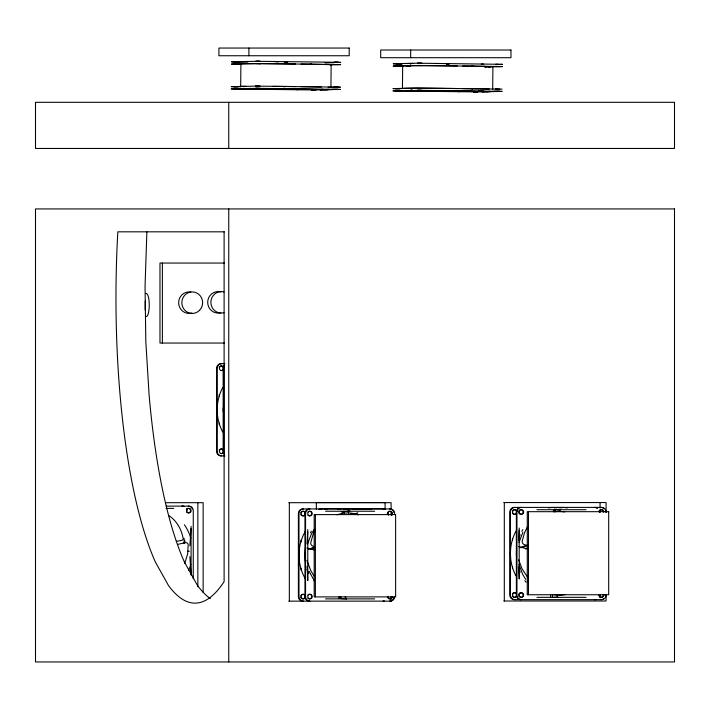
<?xml version="1.0" encoding="UTF-8"?>
<svg xmlns="http://www.w3.org/2000/svg" width="710" height="710" viewBox="0 0 710 710"><rect width="100%" height="100%" fill="white"/><g stroke="black" fill="none" stroke-linecap="round" stroke-linejoin="round"><path stroke-width="1.06" d="M240.681 86.442L240.903 63.873M272.596 89.105L274.229 89.442A104.876 1.047 0.6 0 0 287.896 89.407L261.697 88.972A67.592 0.674 0.6 0 0 245.349 88.679L243.423 88.324M243.423 88.643L244.95 88.386M277.814 89.096L278.382 89.495A67.592 0.674 0.6 0 1 290.798 89.451L308.096 89.362A104.876 1.047 0.6 0 1 324.985 89.673L326.538 89.709M293.612 88.413L293.097 88.83A67.592 0.674 0.6 0 1 280.681 88.874L263.383 88.963A104.876 1.047 0.6 0 1 246.485 88.652L244.95 88.59M299.185 88.484L297.25 88.883A104.876 1.047 0.6 0 0 283.583 88.919L309.782 89.353A67.592 0.674 0.6 0 0 326.13 89.637L328.064 89.655L328.064 89.087M330.922 87.365L331.144 64.805M402.668 65.835L402.446 88.404A45.138 0.453 0.6 0 1 402.934 88.351L406.014 88.271A45.138 0.453 0.6 0 1 445.818 88.395M434.369 90.658L434.369 91.395L435.993 91.404A104.876 1.047 0.6 0 0 449.652 91.368L423.453 90.933A67.592 0.674 0.6 0 0 407.105 90.64L405.179 90.454M405.179 90.605L406.706 90.454M439.579 91.27L440.138 91.457A67.592 0.674 0.6 0 1 452.563 91.412L469.86 91.324A104.876 1.047 0.6 0 1 486.749 91.634L488.294 91.67M455.367 90.587L454.861 90.791A67.592 0.674 0.6 0 1 442.436 90.836L425.139 90.924A104.876 1.047 0.6 0 1 408.25 90.614L406.706 90.552M460.95 90.516L459.006 90.844A104.876 1.047 0.6 0 0 445.347 90.88L471.547 91.315A67.592 0.674 0.6 0 0 487.894 91.599L489.829 91.315M492.687 89.327L492.909 66.767M191.061 528.462L189.863 545.839M307.749 531.763L307.066 543.816M519.161 530.228L518.664 540.31M146.872 231.824L145.053 286.423L145.807 341.386L149.1 394.938A305.256 79.005 90 0 0 184.405 562.027L197.327 585.209A305.256 79.005 90 0 0 210.337 598.539M223.277 407.762L223.162 409.643L223.153 368.277A4.615 4.455 -90 0 1 224.458 365.02M516.543 550.561L516.365 553.383L516.365 512.016A4.615 4.455 -90 0 1 520.821 507.401M219.221 424.784L219.346 423.009M301.013 570.059L301.138 568.284M512.434 568.524L512.549 566.74M145.16 309.95L145.248 300.969M348.219 511.395L348.583 513.144M339.14 598.583L339.078 596.693M559.799 509.904L559.995 511.608M550.552 597.039L550.49 595.149M552.345 597.039L552.282 595.149M307.545 544.082L311.424 533.911L314.281 529.261M518.966 542.547L522.897 532.251M184.635 563.518L187.644 554.111L188.185 544.907A3.026 2.618 -40.2 0 0 185.035 542.688L177.642 544.428M315.062 530.326L313.216 533.964L310.767 542.671A3.088 2.68 40.2 0 0 313.358 546.309M527.406 526.971L524.628 532.429L522.178 541.126A3.088 2.68 40.2 0 0 524.77 544.774L528.009 545.537M330.274 65.222L330.807 64.512M410.77 64.699L409.386 66.234M322.127 89.078L320.831 89.771M483.892 91.04L482.596 91.732M345.113 596.719L346.445 598.796L345.956 598.876M556.534 595.184L557.856 597.252L557.368 597.341M238.32 88.706L238.986 88.439M332.839 62.808L333.505 62.542M400.085 90.667L400.751 90.401M336.984 514.839C343.835 512.345 351.459 512.247 358.275 514.892M353.944 513.96L357.893 512.868M310.252 63.936L311.104 63.758M284.053 86.895L284.905 86.718M472.008 65.897L472.86 65.719M564.929 594.616L560.953 595.184A1.757 1.748 76.6 0 1 559.569 594.696M176.222 541.384L181.591 540.381A1.722 1.5 -44.6 0 0 183.091 538.251C181.458 529.225 176.577 520.59 168.767 515.558M333.718 62.507L325.366 62.666M412.963 63.412L406.555 63.518M256.816 88.493L250.168 89.149M418.572 90.454L411.933 91.111M553.702 511.821L559.267 511.298L564.707 511.874M495.775 64.237L498.562 64.255M502.041 89.14L495.438 89.069L497.08 89.105M284.328 62.072L285.89 62.072M327.035 89.691L328.064 89.655M488.799 91.652L489.82 91.617M242.341 86.345L241.178 86.389A45.138 0.453 0.6 0 0 240.903 86.496M481.3 64.113L483.421 64.06M273.501 88.555L275.613 88.501M435.257 90.516L437.378 90.463M238.01 61.726L247.701 61.477M325.029 62.755L340.685 62.356L333.931 62.285L336.212 62.285M330.585 64.867L340.658 64.61L258.023 63.536M399.774 63.687L402.676 63.616M500.089 64.379L502.44 64.317L416.85 63.199L393.18 63.776L397.644 63.847M487.868 66.944L491.169 66.864L489.341 66.9A45.138 0.453 0.6 0 1 484.761 66.935M492.349 66.829L502.423 66.571L495.669 66.5L497.95 66.5M237.743 88.803L250.941 88.413M330.363 87.436L340.436 87.179L333.744 87.108L335.963 87.108M320.254 89.868L333.452 89.469M399.499 90.765L412.696 90.374M482.01 91.83L495.207 91.43M242.421 86.345L244.249 86.309A45.138 0.453 0.6 0 1 245.873 86.292M224.36 231.824L117.842 231.824A305.256 79.005 90 0 0 155.375 562.027L168.297 585.209A305.256 79.005 90 0 0 224.112 581.614L224.112 231.824M224.44 263.055L159.981 263.055L159.981 343.045L224.44 343.045M224.937 363.662L221.05 363.662A4.615 4.455 -90 0 0 216.594 368.277L216.594 451.303A4.615 4.455 90 0 0 221.05 455.909L224.937 455.909M385.166 502.556L316.34 502.556L316.34 509.185M503.816 502.556L606.083 502.556L606.083 512.505M165.528 502.689L203.14 502.689L203.14 592.291M288.837 502.689L391.103 502.689L391.103 509.327M166.211 506.123L188.904 506.123A4.517 4.358 90 0 1 193.262 510.641L193.262 578.748M166.051 508.378L173.701 508.378M385.441 508.75L321.204 508.75A4.287 4.145 -90 0 0 318.905 509.478M536.946 509.709L586.078 509.709M554.261 509.709L559.906 509.94M347.749 510.898L349.923 510.898M325.535 511.244L374.667 511.244M350.935 513.587L356.97 513.587M187.573 551.253L189.33 551.253M553.481 597.252L557.856 597.252M536.946 597.341L586.078 597.341M346.445 598.796L340.906 598.645L340.871 596.693M325.535 598.876L374.667 598.876M503.816 600.997L606.083 600.997L606.083 594.359M288.837 601.139L391.103 601.139L391.103 596.711M234.566 86.655L233.412 86.655L237.921 86.709L231.185 86.647L258.129 86.079M337.01 89.416L338.173 89.407L333.656 89.362L340.409 89.433L311.557 89.921L313.199 89.957M396.304 90.871C392.568 90.889 403.821 90.969 397.44 90.88M258.546 63.589C263.925 63.581 251.349 63.474 257.961 63.581M257.189 88.351L231.149 88.892L237.903 88.963L235.614 88.963M418.953 90.312L417.249 90.312L498.899 91.315M314.37 89.975L316.065 89.966L313.847 89.921M258.049 61.282L255.76 61.282L337.41 62.276M257.987 61.326L260.268 61.326L258.626 61.282M336.149 62.329L338.439 62.329L337.339 62.303M286.139 62.107L287.701 62.098L284.373 62.072M235.951 61.841L233.661 61.841L234.761 61.868M235.889 61.885L238.169 61.885L231.433 61.823L258.369 61.264M447.646 64.033C442.96 64.024 452.589 64.069 447.895 64.069M497.887 66.545L500.177 66.545L499.077 66.518M397.689 66.057L395.399 66.057L396.499 66.092M397.627 66.101L399.908 66.101L393.171 66.039L422.006 65.542L420.364 65.506M335.901 87.153L338.191 87.153L255.511 86.096L260.029 86.141L258.387 86.105M257.774 88.351L255.547 88.315L337.143 89.353M257.712 88.404L260.002 88.404L258.36 88.359M235.676 88.919L233.386 88.919L234.486 88.945M258.351 63.518L231.398 64.069L241.267 64.237M420.107 65.48L417.498 65.497L499.148 66.492M257.215 88.324L258.103 88.333M418.98 90.285L419.867 90.294M313.456 89.984L314.344 89.993M475.221 91.945L502.174 91.395L495.491 91.333L499.929 91.368L498.828 91.341M397.707 63.802C404.052 63.927 392.976 63.731 396.517 63.829M313.784 89.966L234.415 88.972M397.378 90.924L392.923 90.862L421.767 90.365L420.125 90.321M396.446 63.856L401.949 63.927M234.69 61.894L247.896 62.063M396.428 66.11L403.031 66.199M396.198 88.679L400.609 88.732M234.442 86.718L241.045 86.797M396.18 90.933L477.83 91.927L473.384 91.892L474.963 91.918M396.278 88.652L395.177 88.617L399.686 88.67L392.95 88.608L417.329 88.022L499.884 89.105M435.532 63.438L437.644 63.554M273.767 61.477L278.293 61.947M483.146 91.137L478.62 90.676M459.823 91.723L455.296 91.262M298.058 89.762L293.532 89.3M348.495 511.475L343.241 511.333L344.332 513.117M552.762 594.554L557.953 595.166A3.088 3.062 90 0 0 559.569 594.82M471.777 89.007L472.629 89.203M528.267 549.247L518.903 546.567A1.757 1.562 39.2 0 0 518.424 546.505M314.779 550.188L307.492 548.111A1.757 1.562 39.2 0 0 307.013 548.04M494.337 91.182L494.994 91.412M400.351 63.758L401.629 64.379M412.492 90.347L411.205 89.726M332.582 89.22L333.238 89.451M238.595 61.797L239.252 62.027M554.652 509.798L555.753 511.582M341.386 511.253L342.548 513.117M485.525 66.651L486.039 67.335M525.693 579.333L522.835 574.674L518.966 564.503M314.281 580.869L309.205 571.319M314.086 576.103L310.643 570.352L307.004 560.376M553.33 510.384L553.96 511.582M518.655 559.764L522.054 568.808L527.495 577.061A3.088 2.946 0.4 0 0 528.089 577.629M189.863 556.667L191.061 574.053M307.066 566.314L307.749 578.366M184.955 542.724L184.769 540.248M518.664 566.74L519.161 576.822M512.434 538.526L512.549 540.31M301.013 540.061L301.138 541.845M219.221 394.787L219.346 396.57M516.543 556.489L516.365 553.667L516.365 595.033A4.615 4.455 -90 0 0 520.821 599.648M223.277 411.809L223.162 409.936L223.153 451.303A4.615 4.455 90 0 0 224.458 454.56M519.17 577.612L519.188 579.005L519.188 528.045M307.758 579.156L307.776 580.54L307.776 529.58M600.057 502.556L600.057 508.085M600.057 510.295L600.057 512.505M600.057 594.359L600.057 597.678M528.453 511.688L528.453 594.749M504.304 502.556L504.304 600.997M410.664 50.011L410.664 57.705M391.103 511.537L391.103 514.856M385.086 502.689L385.086 509.327M315.382 514.599L315.382 596.897M289.325 502.689L289.325 601.139M248.899 48.049L248.899 55.744M228.753 102.311L228.753 148.461M228.753 208.935L228.753 661.951M197.85 502.689L197.85 586.753M191.079 526.323L191.079 575.1M184.076 538.242L184.076 543.665M162.377 263.055L162.377 343.045M146.02 293.523A11.537 2.982 -90 0 1 149.251 305.584A11.537 2.982 -90 0 1 145.727 316.367M191.744 313.075A10.765 10.402 -90 0 1 178.663 303.143A10.765 10.402 -90 0 1 190.866 292.076M220.783 312.728A10.765 10.402 -90 0 1 207.693 302.336A10.765 10.402 -90 0 1 220.783 291.934M223.97 312.728A10.765 10.402 90 0 1 210.879 302.336A10.765 10.402 90 0 1 223.97 291.934M184.351 524.726A45.138 43.594 -90 0 1 190.821 538.207M190.821 564.299A45.138 43.594 -90 0 1 188.532 570.476M186.428 509.505A2.254 2.183 -90 0 1 189.401 508.679A2.254 2.183 -90 0 1 190.2 511.768A2.254 2.183 -90 0 1 187.227 512.593M186.774 512.229A2.254 2.183 -90 0 1 186.428 511.768M181.893 506.123A4.517 4.358 -90 0 1 183.562 506.47M182.479 506.123A4.517 4.358 -90 0 1 184.147 506.47M186.508 508.91A4.517 4.358 -90 0 1 186.837 510.641M188.319 506.123A4.517 4.358 -90 0 1 189.987 506.47M190.741 506.887A4.517 4.358 -90 0 1 192.348 508.91M301.005 64.069A45.138 0.453 0.6 0 1 330.656 64.858M241.125 63.936A45.138 0.453 0.6 0 1 241.4 63.829L244.48 63.749A45.138 0.453 0.6 0 1 295.555 63.998M328.153 87.17A45.138 0.453 0.6 0 1 330.425 87.419M272.897 86.345A45.138 0.453 0.6 0 1 295.333 86.558M300.783 86.629A45.138 0.453 0.6 0 1 321.266 86.984M259.753 63.9A3.026 0.719 -18.6 0 1 260.401 63.581M462.769 66.03A45.138 0.453 0.6 0 1 492.412 66.82M410.646 66.19A45.138 0.453 0.6 0 1 406.12 66.057M402.889 65.897A45.138 0.453 0.6 0 1 403.156 65.79L406.235 65.71A45.138 0.453 0.6 0 1 457.32 65.959M446.767 88.404A45.138 0.453 0.6 0 1 457.089 88.519M462.547 88.59A45.138 0.453 0.6 0 1 489.226 89.114M406.768 66.039A3.026 1.216 -0.7 0 1 406.865 65.71M484.54 66.305A3.026 1.065 -8.8 0 1 484.291 66.616M484.637 66.66A3.026 1.012 12.1 0 1 485.045 66.98M302.265 594.35A2.308 2.228 -90 0 1 304.998 597.172A2.308 2.228 -90 0 1 301.271 598.202M300.916 597.731A2.308 2.228 -90 0 1 300.694 597.172M300.694 595.974A2.308 2.228 -90 0 1 300.916 595.424M301.271 594.944A2.308 2.228 -90 0 1 301.732 594.581M307.829 511.919A2.308 2.228 -90 0 1 311.459 512.673A2.308 2.228 -90 0 1 309.409 515.859M308.832 515.779A2.308 2.228 -90 0 1 307.829 515.185M310.004 508.937A4.615 4.455 -90 0 0 305.548 513.552L305.548 596.577A4.615 4.455 -90 0 0 310.004 601.184M309.409 508.937A4.615 4.455 -90 0 0 304.954 513.552L304.954 554.918L305.3 549.283A46.123 44.553 -90 0 1 305.566 547.375M302.842 601.184A4.615 4.455 -90 0 1 298.386 596.577L298.386 513.552A4.615 4.455 -90 0 1 302.842 508.937L390.198 508.937A4.615 4.455 -90 0 1 394.654 513.552M303.436 601.184A4.615 4.455 90 0 1 298.981 596.577L298.99 555.211L299.327 560.847A46.123 44.553 -90 0 0 305.424 578.961M383.906 601.095A4.615 4.455 -90 0 1 383.036 601.184M388.086 596.577A4.615 4.455 -90 0 1 387.997 597.474M384.5 601.095A4.615 4.455 -90 0 1 383.631 601.184M388.618 515.185A2.308 2.228 -90 0 1 388.618 511.919A2.308 2.228 -90 0 1 391.769 511.919A2.308 2.228 -90 0 1 391.769 515.185M388.024 511.919A2.308 2.228 -90 0 1 391.174 511.919A2.308 2.228 -90 0 1 391.174 515.185M387.447 514.147A2.308 2.228 -90 0 1 387.447 512.957M309.409 601.184A4.615 4.455 -90 0 1 304.954 596.577L304.954 555.211L305.3 560.847A46.123 44.553 -90 0 0 305.566 562.755M307.829 594.944A2.308 2.228 -90 0 1 310.98 594.944A2.308 2.228 -90 0 1 310.98 598.202A2.308 2.228 -90 0 1 307.829 598.202M302.265 511.324A2.308 2.228 -90 0 1 305.052 513.25A2.308 2.228 -90 0 1 302.842 515.859M302.265 515.779A2.308 2.228 -90 0 1 300.694 514.147M300.694 512.957A2.308 2.228 -90 0 1 300.916 512.398M301.271 511.919A2.308 2.228 -90 0 1 301.732 511.555M303.436 508.937A4.615 4.455 -90 0 0 298.981 513.552L298.99 554.918L299.327 549.283A46.123 44.553 90 0 1 305.424 531.169M383.036 508.937A4.615 4.455 -90 0 1 384.74 509.292M383.631 508.937A4.615 4.455 -90 0 1 385.335 509.292M387.997 512.655A4.615 4.455 -90 0 1 388.086 513.552M337.951 509.301A46.123 44.553 90 0 1 340.738 509.026M346.329 509.026A46.123 44.553 90 0 1 349.116 509.301M389.595 508.937A4.615 4.455 -90 0 1 393.305 510.987M393.713 511.786A4.615 4.455 -90 0 1 393.97 512.655M392.426 596.577A2.308 2.228 -90 0 1 390.198 598.876A2.308 2.228 -90 0 1 387.971 596.577M391.822 596.577A2.308 2.228 -90 0 1 388.024 598.202M394.654 596.577A4.615 4.455 -90 0 1 390.198 601.184M393.97 597.474A4.615 4.455 -90 0 1 393.713 598.335M393.305 599.134A4.615 4.455 -90 0 1 389.595 601.184M352.302 509.026A46.123 44.553 -90 0 1 355.089 509.301M308.797 573.822A46.123 44.553 -90 0 1 307.128 569.313M310.456 532.837A46.123 44.553 -90 0 1 311.388 531.169M343.915 509.301A46.123 44.553 -90 0 1 346.702 509.026M314.184 547.037A69.074 66.722 90 0 1 308.468 549.256M315.036 547.446A69.074 66.722 90 0 1 310.261 549.256M512.327 593.879A2.308 2.228 -90 0 1 515.371 593.036A2.308 2.228 -90 0 1 516.188 596.187A2.308 2.228 -90 0 1 513.144 597.03M512.682 596.666A2.308 2.228 -90 0 1 512.327 596.187M516.782 596.187A2.308 2.228 -90 0 1 513.57 596.924A2.308 2.228 -90 0 1 513.144 593.551A2.308 2.228 -90 0 1 516.427 593.409M520.244 509.789A2.308 2.228 -90 0 1 522.968 512.611A2.308 2.228 -90 0 1 519.241 513.649M518.886 513.17A2.308 2.228 -90 0 1 518.664 512.611M518.664 511.422A2.308 2.228 -90 0 1 518.886 510.863M519.241 510.384A2.308 2.228 -90 0 1 519.702 510.02M521.415 507.401A4.615 4.455 -90 0 0 516.96 512.016L516.96 595.033A4.615 4.455 -90 0 0 521.415 599.648M514.848 599.648A4.615 4.455 -90 0 1 510.392 595.033L510.401 553.667L510.747 559.303A46.123 44.553 -90 0 0 515.904 575.748M595.317 599.559A4.615 4.455 -90 0 1 594.447 599.648M599.497 595.033A4.615 4.455 -90 0 1 599.409 595.938M595.912 599.559A4.615 4.455 -90 0 1 595.042 599.648M599.382 512.016A2.308 2.228 -90 0 1 601.61 509.709A2.308 2.228 -90 0 1 603.837 512.016M600.429 509.789A2.308 2.228 -90 0 1 603.234 512.016M598.858 511.422A2.308 2.228 -90 0 1 599.08 510.863M599.435 510.384A2.308 2.228 -90 0 1 599.897 510.02M520.244 592.806A2.308 2.228 -90 0 1 522.968 595.637A2.308 2.228 -90 0 1 519.241 596.666M518.886 596.187A2.308 2.228 -90 0 1 518.664 595.637M518.664 594.439A2.308 2.228 -90 0 1 518.886 593.879M519.241 593.409A2.308 2.228 -90 0 1 519.702 593.036M512.327 510.863A2.308 2.228 -90 0 1 515.371 510.02A2.308 2.228 -90 0 1 516.188 513.17A2.308 2.228 -90 0 1 513.144 514.013M512.682 513.649A2.308 2.228 -90 0 1 512.327 513.17M516.427 513.649A2.308 2.228 -90 0 1 513.028 513.339A2.308 2.228 -90 0 1 513.907 509.922A2.308 2.228 -90 0 1 517.004 511.422M514.848 507.401A4.615 4.455 -90 0 0 510.392 512.016L510.401 553.383L510.747 547.747A46.123 44.553 90 0 1 515.904 531.302M594.447 507.401A4.615 4.455 -90 0 1 596.924 508.183M595.042 507.401A4.615 4.455 -90 0 1 597.518 508.183M599.409 511.111A4.615 4.455 -90 0 1 599.497 512.016M548.439 507.89A46.123 44.553 90 0 1 552.149 507.49L557.749 507.49A46.123 44.553 90 0 1 561.459 507.89M606.065 512.016A4.615 4.455 -90 0 0 601.61 507.401L514.253 507.401A4.615 4.455 -90 0 0 509.798 512.016L509.798 595.033A4.615 4.455 -90 0 0 514.253 599.648L601.61 599.648A4.615 4.455 -90 0 0 606.065 595.033M601.006 507.401A4.615 4.455 -90 0 1 604.157 508.75M603.757 594.439A2.308 2.228 -90 0 1 601.61 597.341A2.308 2.228 -90 0 1 599.453 594.439M603.163 594.439A2.308 2.228 -90 0 1 599.435 596.666M599.08 596.187A2.308 2.228 -90 0 1 598.858 595.637M605.461 595.033A4.615 4.455 -90 0 1 605.381 595.938M603.482 598.867A4.615 4.455 -90 0 1 601.006 599.648M567.423 507.89A46.123 44.553 -90 0 0 563.713 507.49L558.113 507.49A46.123 44.553 -90 0 0 554.403 507.89M525.995 582.173A46.123 44.553 -90 0 1 524.867 580.638M520.208 572.287A46.123 44.553 -90 0 1 519.489 570.503M518.54 539.272A46.123 44.553 -90 0 1 519.152 537.443M519.489 536.547A46.123 44.553 -90 0 1 520.208 534.763M521.868 531.302A46.123 44.553 -90 0 1 522.8 529.633M525.595 545.502A69.074 66.722 90 0 1 519.889 547.721M525.4 548.883A107.174 103.527 -90 0 1 527.885 547.827M527.388 545.502A69.074 66.722 90 0 1 521.672 547.721M527.45 581.694A1.757 1.695 0.4 0 1 527.743 580.301M325.562 509.478A4.287 4.145 -90 0 1 327.869 508.75M325.011 509.478A4.287 4.145 -90 0 1 327.31 508.75M319.456 509.478A4.287 4.145 -90 0 1 321.763 508.75M361.656 508.83A42.902 41.437 -90 0 1 365.792 509.318M352.311 509.318A42.902 41.437 -90 0 1 356.447 508.83M367.203 508.83A42.902 41.437 -90 0 1 371.339 509.318M357.858 509.318A42.902 41.437 90 0 1 361.993 508.83M219.931 449.306A2.308 2.228 90 0 1 223.26 451.001A2.308 2.228 90 0 1 220.473 453.53M219.115 450.149A2.308 2.228 90 0 1 219.47 449.67M223.801 451.897A2.308 2.228 -90 0 1 220.703 453.388A2.308 2.228 -90 0 1 219.816 449.98A2.308 2.228 -90 0 1 223.224 449.67M224.502 365.712A4.615 4.455 -90 0 0 223.756 368.277L223.756 451.303A4.615 4.455 -90 0 0 224.502 453.859M221.644 455.909A4.615 4.455 -90 0 1 217.189 451.303L217.198 409.936L217.535 415.572A46.123 44.553 -90 0 0 222.7 432.008M219.931 366.28A2.308 2.228 -90 0 1 223.26 367.975A2.308 2.228 -90 0 1 220.473 370.505M219.115 367.123A2.308 2.228 -90 0 1 219.47 366.644M223.224 369.91A2.308 2.228 -90 0 1 219.816 369.599A2.308 2.228 -90 0 1 220.703 366.191A2.308 2.228 -90 0 1 223.801 367.682M221.644 363.662A4.615 4.455 90 0 0 217.189 368.277L217.198 409.643L217.535 404.008A46.123 44.553 -90 0 1 222.7 387.562M233.723 64.095L238.152 64.14L233.723 64.095M417.604 63.234L422.033 63.288L417.578 63.199M349.205 48.049L218.928 48.049L218.928 55.744L349.205 55.744L349.205 48.049M510.969 50.011L380.693 50.011L380.693 57.705L510.969 57.705L510.969 50.011M674.5 102.311L35.5 102.311L35.5 148.461L674.5 148.461L674.5 102.311M674.5 208.935L35.5 208.935L35.5 661.951L674.5 661.951L674.5 208.935M608.692 511.688L527.264 511.688L527.264 594.749L608.692 594.749L608.692 511.688M395.621 514.599L314.193 514.599L314.193 596.897L395.621 596.897L395.621 514.599M199.59 310.288A10.765 10.402 -90 0 0 194.93 292.28A10.765 10.402 -90 0 0 182.195 305.46A10.765 10.402 -90 0 0 199.59 310.288M190.786 511.768A2.254 2.183 -90 0 0 188.895 508.378A2.254 2.183 -90 0 0 187.014 511.768A2.254 2.183 -90 0 0 190.786 511.768M305.016 598.202A2.308 2.228 -90 0 0 304.013 594.35A2.308 2.228 -90 0 0 301.288 597.172A2.308 2.228 -90 0 0 305.016 598.202M311.575 515.185A2.308 2.228 -90 0 0 310.581 511.324A2.308 2.228 -90 0 0 307.847 514.147A2.308 2.228 -90 0 0 311.575 515.185M311.575 598.202A2.308 2.228 -90 0 0 310.581 594.35A2.308 2.228 -90 0 0 307.847 597.172A2.308 2.228 -90 0 0 311.575 598.202M305.371 514.706A2.308 2.228 -90 0 0 303.436 511.244A2.308 2.228 -90 0 0 301.51 514.706A2.308 2.228 -90 0 0 305.371 514.706M523.341 513.17A2.308 2.228 -90 0 0 521.415 509.709A2.308 2.228 -90 0 0 519.489 513.17A2.308 2.228 -90 0 0 523.341 513.17M522.986 596.666A2.308 2.228 -90 0 0 521.992 592.806A2.308 2.228 -90 0 0 519.267 595.637A2.308 2.228 -90 0 0 522.986 596.666"/></g></svg>
